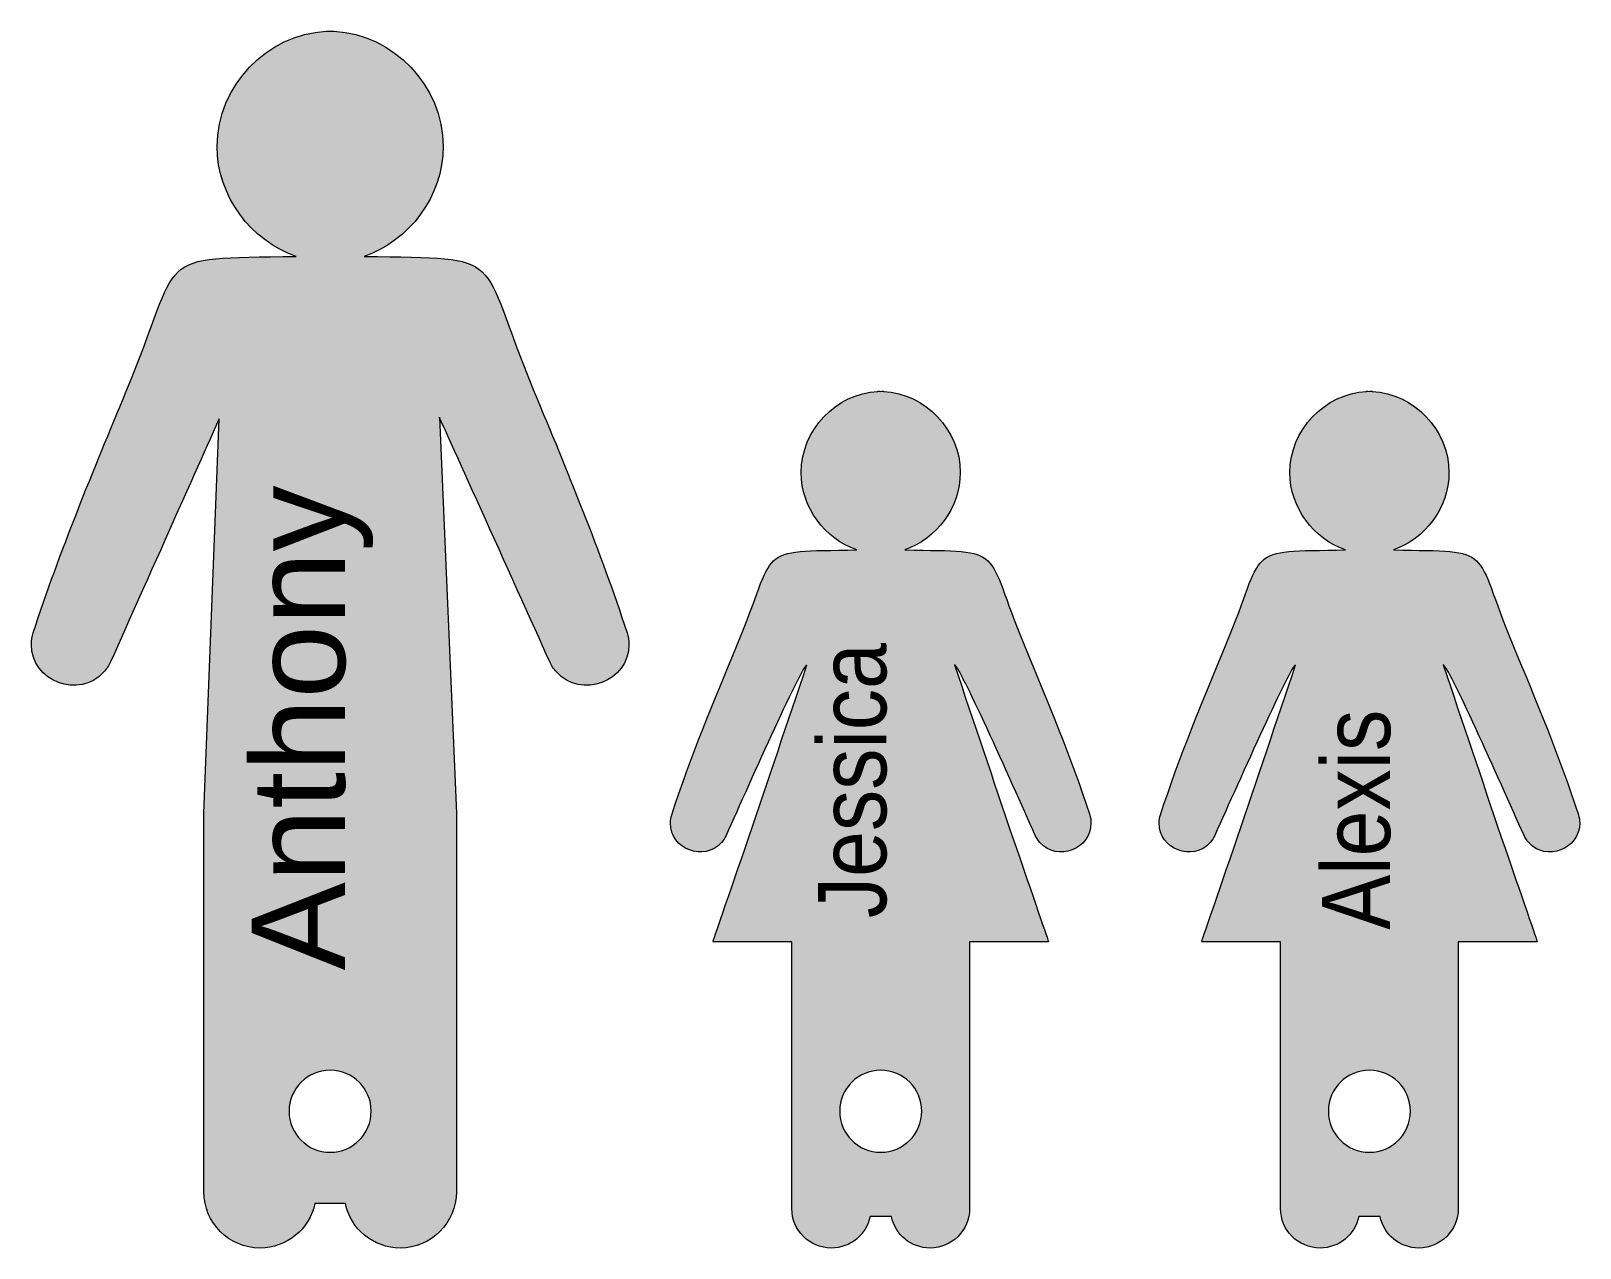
# Model space of a CAD drawing. Header units: millimetres. Extents: x 6 to 535, y -204 to -20.
# Drawn here: x 440.8 to 535.1, y -203.8 to -129.7 of the extents above; entities that cross this region are included whole.
import ezdxf

# ---------------------------------------------------------------- set-up
doc = ezdxf.new("R2010")
doc.units = ezdxf.units.MM
doc.header["$MEASUREMENT"] = 0
doc.layers.add('engraving', color=7, linetype='Continuous')
doc.layers.add('Layer 3', color=7, linetype='Continuous')

msp = doc.modelspace()

# ---------------------------------------------------------------- hatches: boundary and pattern name
at = {"layer": 'Layer 3'}
h = msp.add_hatch(color=1, dxfattribs=at)
h.dxf.hatch_style = 2
edge = h.paths.add_edge_path()
edge.add_spline(control_points=[(477.092, -166.327), (475.461, -161.337), (473.442, -156.466), (471.422, -151.612), (467.847, -143.026), (470.042, -143.547), (461.081, -143.397), (463.823, -142.441), (465.889, -139.748), (465.889, -136.692), (465.889, -133.005), (462.854, -129.859), (459.252, -129.679), (459.252, -129.679), (459.252, -129.666), (459.252, -129.666), (459.24, -129.666), (459.228, -129.664), (459.215, -129.664), (459.144, -129.662), (459.075, -129.67), (459.005, -129.671), (458.934, -129.67), (458.865, -129.662), (458.794, -129.664), (458.782, -129.664), (458.77, -129.666), (458.757, -129.666), (458.757, -129.666), (458.757, -129.679), (458.757, -129.679), (455.156, -129.859), (452.12, -133.005), (452.12, -136.692), (452.12, -139.748), (454.186, -142.441), (456.928, -143.397), (447.967, -143.547), (450.163, -143.026), (446.588, -151.612), (444.567, -156.466), (442.548, -161.337), (440.917, -166.327), (440.845, -166.55), (440.812, -166.785), (440.809, -167.031), (440.781, -169.284), (443.734, -170.404), (445.223, -168.713), (445.391, -168.524), (445.528, -168.321), (445.627, -168.1), (447.816, -163.207), (452.241, -153.294), (452.241, -153.294), (452.241, -153.294), (451.314, -177.311), (451.314, -177.311), (451.314, -177.311), (451.314, -200.388), (451.314, -200.388), (451.314, -202.277), (452.845, -203.807), (454.733, -203.807), (456.38, -203.807), (457.754, -202.642), (458.078, -201.091), (458.078, -201.091), (459.931, -201.091), (459.931, -201.091), (460.255, -202.642), (461.629, -203.807), (463.276, -203.807), (465.165, -203.807), (466.695, -202.277), (466.695, -200.388), (466.695, -200.388), (466.695, -177.311), (466.695, -177.311), (466.695, -177.311), (465.659, -153.194), (465.659, -153.194), (465.659, -153.194), (470.193, -163.207), (472.382, -168.1), (472.481, -168.321), (472.619, -168.524), (472.786, -168.713), (474.276, -170.404), (477.228, -169.284), (477.201, -167.031), (477.198, -166.785), (477.165, -166.55), (477.092, -166.327)], knot_values=[0, 0, 0, 0, 1, 1, 1, 2, 2, 2, 3, 3, 3, 4, 4, 4, 5, 5, 5, 6, 6, 6, 7, 7, 7, 8, 8, 8, 9, 9, 9, 10, 10, 10, 11, 11, 11, 12, 12, 12, 13, 13, 13, 14, 14, 14, 15, 15, 15, 16, 16, 16, 17, 17, 17, 18, 18, 18, 19, 19, 19, 20, 20, 20, 21, 21, 21, 22, 22, 22, 23, 23, 23, 24, 24, 24, 25, 25, 25, 26, 26, 26, 27, 27, 27, 28, 28, 28, 29, 29, 29, 30, 30, 30, 31, 31, 31, 31], degree=3, periodic=1)
edge = h.paths.add_edge_path()
edge.add_spline(control_points=[(459.005, -197.975), (457.624, -197.975), (456.505, -196.855), (456.505, -195.475), (456.505, -194.094), (457.624, -192.975), (459.005, -192.975), (460.385, -192.975), (461.505, -194.094), (461.505, -195.475), (461.505, -196.855), (460.385, -197.975), (459.005, -197.975)], knot_values=[0, 0, 0, 0, 1, 1, 1, 2, 2, 2, 3, 3, 3, 4, 4, 4, 4], degree=3, periodic=1)
h = msp.add_hatch(color=1, dxfattribs=at)
h.dxf.hatch_style = 2
edge = h.paths.add_edge_path()
edge.add_spline(control_points=[(505.278, -177.422), (504.129, -173.909), (502.708, -170.481), (501.286, -167.064), (498.769, -161.019), (500.315, -161.386), (494.007, -161.28), (495.937, -160.607), (497.391, -158.712), (497.391, -156.56), (497.391, -153.964), (495.255, -151.75), (492.719, -151.623), (492.719, -151.623), (492.719, -151.614), (492.719, -151.614), (492.71, -151.614), (492.702, -151.613), (492.693, -151.613), (492.643, -151.612), (492.594, -151.617), (492.545, -151.618), (492.495, -151.617), (492.446, -151.612), (492.396, -151.613), (492.388, -151.613), (492.379, -151.614), (492.371, -151.614), (492.371, -151.614), (492.371, -151.623), (492.371, -151.623), (489.835, -151.75), (487.698, -153.964), (487.698, -156.56), (487.698, -158.712), (489.152, -160.607), (491.083, -161.28), (484.774, -161.386), (486.32, -161.019), (483.804, -167.064), (482.381, -170.481), (480.96, -173.909), (479.812, -177.422), (479.761, -177.579), (479.737, -177.745), (479.735, -177.918), (479.716, -179.504), (481.794, -180.292), (482.843, -179.102), (482.961, -178.969), (483.058, -178.826), (483.127, -178.671), (484.668, -175.226), (487.783, -168.225), (488.051, -168.281), (486.879, -171.761), (485.705, -175.246), (484.513, -178.784), (483.259, -182.403), (482.317, -185.155), (482.317, -185.155), (482.317, -185.155), (487.131, -185.155), (487.131, -185.155), (487.131, -185.155), (487.131, -201.401), (487.131, -201.401), (487.131, -202.73), (488.208, -203.807), (489.538, -203.807), (490.697, -203.807), (491.664, -202.987), (491.892, -201.895), (491.892, -201.895), (493.197, -201.895), (493.197, -201.895), (493.425, -202.987), (494.392, -203.807), (495.552, -203.807), (496.881, -203.807), (497.959, -202.73), (497.959, -201.401), (497.959, -201.401), (497.959, -185.155), (497.959, -185.155), (497.959, -185.155), (502.772, -185.155), (502.772, -185.155), (502.772, -185.155), (501.831, -182.403), (500.576, -178.784), (499.385, -175.246), (498.211, -171.761), (497.039, -168.281), (497.306, -168.225), (500.421, -175.226), (501.962, -178.671), (502.032, -178.826), (502.129, -178.969), (502.246, -179.102), (503.295, -180.292), (505.374, -179.504), (505.354, -177.918), (505.352, -177.745), (505.329, -177.579), (505.278, -177.422)], knot_values=[0, 0, 0, 0, 1, 1, 1, 2, 2, 2, 3, 3, 3, 4, 4, 4, 5, 5, 5, 6, 6, 6, 7, 7, 7, 8, 8, 8, 9, 9, 9, 10, 10, 10, 11, 11, 11, 12, 12, 12, 13, 13, 13, 14, 14, 14, 15, 15, 15, 16, 16, 16, 17, 17, 17, 18, 18, 18, 19, 19, 19, 20, 20, 20, 21, 21, 21, 22, 22, 22, 23, 23, 23, 24, 24, 24, 25, 25, 25, 26, 26, 26, 27, 27, 27, 28, 28, 28, 29, 29, 29, 30, 30, 30, 31, 31, 31, 32, 32, 32, 33, 33, 33, 34, 34, 34, 35, 35, 35, 35], degree=3, periodic=1)
edge = h.paths.add_edge_path()
edge.add_spline(control_points=[(492.545, -197.975), (491.164, -197.975), (490.045, -196.855), (490.045, -195.475), (490.045, -194.094), (491.164, -192.975), (492.545, -192.975), (493.925, -192.975), (495.045, -194.094), (495.045, -195.475), (495.045, -196.855), (493.925, -197.975), (492.545, -197.975)], knot_values=[0, 0, 0, 0, 1, 1, 1, 2, 2, 2, 3, 3, 3, 4, 4, 4, 4], degree=3, periodic=1)
h = msp.add_hatch(color=1, dxfattribs=at)
h.dxf.hatch_style = 2
edge = h.paths.add_edge_path()
edge.add_spline(control_points=[(535.048, -177.422), (533.9, -173.909), (532.479, -170.481), (531.056, -167.064), (528.54, -161.019), (530.085, -161.386), (523.777, -161.28), (525.707, -160.607), (527.162, -158.712), (527.162, -156.56), (527.161, -153.964), (525.025, -151.75), (522.489, -151.623), (522.489, -151.623), (522.489, -151.614), (522.489, -151.614), (522.481, -151.614), (522.472, -151.613), (522.464, -151.613), (522.414, -151.612), (522.365, -151.617), (522.315, -151.618), (522.266, -151.617), (522.217, -151.612), (522.167, -151.613), (522.158, -151.613), (522.15, -151.614), (522.141, -151.614), (522.141, -151.614), (522.141, -151.623), (522.141, -151.623), (519.605, -151.75), (517.469, -153.964), (517.469, -156.56), (517.468, -158.712), (518.923, -160.607), (520.853, -161.28), (514.545, -161.386), (516.091, -161.019), (513.574, -167.064), (512.151, -170.481), (510.73, -173.909), (509.582, -177.422), (509.531, -177.579), (509.508, -177.745), (509.506, -177.918), (509.486, -179.504), (511.565, -180.292), (512.614, -179.102), (512.731, -178.969), (512.828, -178.826), (512.898, -178.671), (514.439, -175.226), (517.554, -168.225), (517.821, -168.281), (516.649, -171.761), (515.475, -175.246), (514.284, -178.784), (513.029, -182.403), (512.088, -185.155), (512.088, -185.155), (512.088, -185.155), (516.901, -185.155), (516.901, -185.155), (516.901, -185.155), (516.901, -201.401), (516.901, -201.401), (516.901, -202.73), (517.979, -203.807), (519.308, -203.807), (520.468, -203.807), (521.435, -202.987), (521.663, -201.895), (521.663, -201.895), (522.967, -201.895), (522.967, -201.895), (523.196, -202.987), (524.163, -203.807), (525.322, -203.807), (526.652, -203.807), (527.729, -202.73), (527.729, -201.401), (527.729, -201.401), (527.729, -185.155), (527.729, -185.155), (527.729, -185.155), (532.543, -185.155), (532.543, -185.155), (532.543, -185.155), (531.601, -182.403), (530.347, -178.784), (529.155, -175.246), (527.981, -171.761), (526.809, -168.281), (527.076, -168.225), (530.192, -175.226), (531.733, -178.671), (531.802, -178.826), (531.899, -178.969), (532.017, -179.102), (533.065, -180.292), (535.144, -179.504), (535.125, -177.918), (535.123, -177.745), (535.099, -177.579), (535.048, -177.422)], knot_values=[0, 0, 0, 0, 1, 1, 1, 2, 2, 2, 3, 3, 3, 4, 4, 4, 5, 5, 5, 6, 6, 6, 7, 7, 7, 8, 8, 8, 9, 9, 9, 10, 10, 10, 11, 11, 11, 12, 12, 12, 13, 13, 13, 14, 14, 14, 15, 15, 15, 16, 16, 16, 17, 17, 17, 18, 18, 18, 19, 19, 19, 20, 20, 20, 21, 21, 21, 22, 22, 22, 23, 23, 23, 24, 24, 24, 25, 25, 25, 26, 26, 26, 27, 27, 27, 28, 28, 28, 29, 29, 29, 30, 30, 30, 31, 31, 31, 32, 32, 32, 33, 33, 33, 34, 34, 34, 35, 35, 35, 35], degree=3, periodic=1)
edge = h.paths.add_edge_path()
edge.add_spline(control_points=[(522.315, -197.975), (520.934, -197.975), (519.815, -196.855), (519.815, -195.475), (519.815, -194.094), (520.934, -192.975), (522.315, -192.975), (523.696, -192.975), (524.815, -194.094), (524.815, -195.475), (524.815, -196.855), (523.696, -197.975), (522.315, -197.975)], knot_values=[0, 0, 0, 0, 1, 1, 1, 2, 2, 2, 3, 3, 3, 4, 4, 4, 4], degree=3, periodic=1)

# ---------------------------------------------------------------- linework, layer by layer
at = {"layer": 'Layer 3', "lineweight": 0}
for points, knots in [([(477.092, -166.327), (475.461, -161.337), (473.442, -156.466), (471.422, -151.612), (467.847, -143.026), (470.042, -143.547), (461.081, -143.397), (463.823, -142.441), (465.889, -139.748), (465.889, -136.692), (465.889, -133.005), (462.854, -129.859), (459.252, -129.679), (459.252, -129.679), (459.252, -129.666), (459.252, -129.666), (459.24, -129.666), (459.228, -129.664), (459.215, -129.664), (459.144, -129.662), (459.075, -129.67), (459.005, -129.671), (458.934, -129.67), (458.865, -129.662), (458.794, -129.664), (458.782, -129.664), (458.77, -129.666), (458.757, -129.666), (458.757, -129.666), (458.757, -129.679), (458.757, -129.679), (455.156, -129.859), (452.12, -133.005), (452.12, -136.692), (452.12, -139.748), (454.186, -142.441), (456.928, -143.397), (447.967, -143.547), (450.163, -143.026), (446.588, -151.612), (444.567, -156.466), (442.548, -161.337), (440.917, -166.327), (440.845, -166.55), (440.812, -166.785), (440.809, -167.031), (440.781, -169.284), (443.734, -170.404), (445.223, -168.713), (445.391, -168.524), (445.528, -168.321), (445.627, -168.1), (447.816, -163.207), (452.241, -153.294), (452.241, -153.294), (452.241, -153.294), (451.314, -177.311), (451.314, -177.311), (451.314, -177.311), (451.314, -200.388), (451.314, -200.388), (451.314, -202.277), (452.845, -203.807), (454.733, -203.807), (456.38, -203.807), (457.754, -202.642), (458.078, -201.091), (458.078, -201.091), (459.931, -201.091), (459.931, -201.091), (460.255, -202.642), (461.629, -203.807), (463.276, -203.807), (465.165, -203.807), (466.695, -202.277), (466.695, -200.388), (466.695, -200.388), (466.695, -177.311), (466.695, -177.311), (466.695, -177.311), (465.659, -153.194), (465.659, -153.194), (465.659, -153.194), (470.193, -163.207), (472.382, -168.1), (472.481, -168.321), (472.619, -168.524), (472.786, -168.713), (474.276, -170.404), (477.228, -169.284), (477.201, -167.031), (477.198, -166.785), (477.165, -166.55), (477.092, -166.327)], [0, 0, 0, 0, 1, 1, 1, 2, 2, 2, 3, 3, 3, 4, 4, 4, 5, 5, 5, 6, 6, 6, 7, 7, 7, 8, 8, 8, 9, 9, 9, 10, 10, 10, 11, 11, 11, 12, 12, 12, 13, 13, 13, 14, 14, 14, 15, 15, 15, 16, 16, 16, 17, 17, 17, 18, 18, 18, 19, 19, 19, 20, 20, 20, 21, 21, 21, 22, 22, 22, 23, 23, 23, 24, 24, 24, 25, 25, 25, 26, 26, 26, 27, 27, 27, 28, 28, 28, 29, 29, 29, 30, 30, 30, 31, 31, 31, 31]), ([(505.278, -177.422), (504.129, -173.909), (502.708, -170.481), (501.286, -167.064), (498.769, -161.019), (500.315, -161.386), (494.007, -161.28), (495.937, -160.607), (497.391, -158.712), (497.391, -156.56), (497.391, -153.964), (495.255, -151.75), (492.719, -151.623), (492.719, -151.623), (492.719, -151.614), (492.719, -151.614), (492.71, -151.614), (492.702, -151.613), (492.693, -151.613), (492.643, -151.612), (492.594, -151.617), (492.545, -151.618), (492.495, -151.617), (492.446, -151.612), (492.396, -151.613), (492.388, -151.613), (492.379, -151.614), (492.371, -151.614), (492.371, -151.614), (492.371, -151.623), (492.371, -151.623), (489.835, -151.75), (487.698, -153.964), (487.698, -156.56), (487.698, -158.712), (489.152, -160.607), (491.083, -161.28), (484.774, -161.386), (486.32, -161.019), (483.804, -167.064), (482.381, -170.481), (480.96, -173.909), (479.812, -177.422), (479.761, -177.579), (479.737, -177.745), (479.735, -177.918), (479.716, -179.504), (481.794, -180.292), (482.843, -179.102), (482.961, -178.969), (483.058, -178.826), (483.127, -178.671), (484.668, -175.226), (487.783, -168.225), (488.051, -168.281), (486.879, -171.761), (485.705, -175.246), (484.513, -178.784), (483.259, -182.403), (482.317, -185.155), (482.317, -185.155), (482.317, -185.155), (487.131, -185.155), (487.131, -185.155), (487.131, -185.155), (487.131, -201.401), (487.131, -201.401), (487.131, -202.73), (488.208, -203.807), (489.538, -203.807), (490.697, -203.807), (491.664, -202.987), (491.892, -201.895), (491.892, -201.895), (493.197, -201.895), (493.197, -201.895), (493.425, -202.987), (494.392, -203.807), (495.552, -203.807), (496.881, -203.807), (497.959, -202.73), (497.959, -201.401), (497.959, -201.401), (497.959, -185.155), (497.959, -185.155), (497.959, -185.155), (502.772, -185.155), (502.772, -185.155), (502.772, -185.155), (501.831, -182.403), (500.576, -178.784), (499.385, -175.246), (498.211, -171.761), (497.039, -168.281), (497.306, -168.225), (500.421, -175.226), (501.962, -178.671), (502.032, -178.826), (502.129, -178.969), (502.246, -179.102), (503.295, -180.292), (505.374, -179.504), (505.354, -177.918), (505.352, -177.745), (505.329, -177.579), (505.278, -177.422)], [0, 0, 0, 0, 1, 1, 1, 2, 2, 2, 3, 3, 3, 4, 4, 4, 5, 5, 5, 6, 6, 6, 7, 7, 7, 8, 8, 8, 9, 9, 9, 10, 10, 10, 11, 11, 11, 12, 12, 12, 13, 13, 13, 14, 14, 14, 15, 15, 15, 16, 16, 16, 17, 17, 17, 18, 18, 18, 19, 19, 19, 20, 20, 20, 21, 21, 21, 22, 22, 22, 23, 23, 23, 24, 24, 24, 25, 25, 25, 26, 26, 26, 27, 27, 27, 28, 28, 28, 29, 29, 29, 30, 30, 30, 31, 31, 31, 32, 32, 32, 33, 33, 33, 34, 34, 34, 35, 35, 35, 35]), ([(535.048, -177.422), (533.9, -173.909), (532.479, -170.481), (531.056, -167.064), (528.54, -161.019), (530.085, -161.386), (523.777, -161.28), (525.707, -160.607), (527.162, -158.712), (527.162, -156.56), (527.161, -153.964), (525.025, -151.75), (522.489, -151.623), (522.489, -151.623), (522.489, -151.614), (522.489, -151.614), (522.481, -151.614), (522.472, -151.613), (522.464, -151.613), (522.414, -151.612), (522.365, -151.617), (522.315, -151.618), (522.266, -151.617), (522.217, -151.612), (522.167, -151.613), (522.158, -151.613), (522.15, -151.614), (522.141, -151.614), (522.141, -151.614), (522.141, -151.623), (522.141, -151.623), (519.605, -151.75), (517.469, -153.964), (517.469, -156.56), (517.468, -158.712), (518.923, -160.607), (520.853, -161.28), (514.545, -161.386), (516.091, -161.019), (513.574, -167.064), (512.151, -170.481), (510.73, -173.909), (509.582, -177.422), (509.531, -177.579), (509.508, -177.745), (509.506, -177.918), (509.486, -179.504), (511.565, -180.292), (512.614, -179.102), (512.731, -178.969), (512.828, -178.826), (512.898, -178.671), (514.439, -175.226), (517.554, -168.225), (517.821, -168.281), (516.649, -171.761), (515.475, -175.246), (514.284, -178.784), (513.029, -182.403), (512.088, -185.155), (512.088, -185.155), (512.088, -185.155), (516.901, -185.155), (516.901, -185.155), (516.901, -185.155), (516.901, -201.401), (516.901, -201.401), (516.901, -202.73), (517.979, -203.807), (519.308, -203.807), (520.468, -203.807), (521.435, -202.987), (521.663, -201.895), (521.663, -201.895), (522.967, -201.895), (522.967, -201.895), (523.196, -202.987), (524.163, -203.807), (525.322, -203.807), (526.652, -203.807), (527.729, -202.73), (527.729, -201.401), (527.729, -201.401), (527.729, -185.155), (527.729, -185.155), (527.729, -185.155), (532.543, -185.155), (532.543, -185.155), (532.543, -185.155), (531.601, -182.403), (530.347, -178.784), (529.155, -175.246), (527.981, -171.761), (526.809, -168.281), (527.076, -168.225), (530.192, -175.226), (531.733, -178.671), (531.802, -178.826), (531.899, -178.969), (532.017, -179.102), (533.065, -180.292), (535.144, -179.504), (535.125, -177.918), (535.123, -177.745), (535.099, -177.579), (535.048, -177.422)], [0, 0, 0, 0, 1, 1, 1, 2, 2, 2, 3, 3, 3, 4, 4, 4, 5, 5, 5, 6, 6, 6, 7, 7, 7, 8, 8, 8, 9, 9, 9, 10, 10, 10, 11, 11, 11, 12, 12, 12, 13, 13, 13, 14, 14, 14, 15, 15, 15, 16, 16, 16, 17, 17, 17, 18, 18, 18, 19, 19, 19, 20, 20, 20, 21, 21, 21, 22, 22, 22, 23, 23, 23, 24, 24, 24, 25, 25, 25, 26, 26, 26, 27, 27, 27, 28, 28, 28, 29, 29, 29, 30, 30, 30, 31, 31, 31, 32, 32, 32, 33, 33, 33, 34, 34, 34, 35, 35, 35, 35]), ([(459.005, -197.975), (457.624, -197.975), (456.505, -196.855), (456.505, -195.475), (456.505, -194.094), (457.624, -192.975), (459.005, -192.975), (460.385, -192.975), (461.505, -194.094), (461.505, -195.475), (461.505, -196.855), (460.385, -197.975), (459.005, -197.975)], [0, 0, 0, 0, 1, 1, 1, 2, 2, 2, 3, 3, 3, 4, 4, 4, 4]), ([(492.545, -197.975), (491.164, -197.975), (490.045, -196.855), (490.045, -195.475), (490.045, -194.094), (491.164, -192.975), (492.545, -192.975), (493.925, -192.975), (495.045, -194.094), (495.045, -195.475), (495.045, -196.855), (493.925, -197.975), (492.545, -197.975)], [0, 0, 0, 0, 1, 1, 1, 2, 2, 2, 3, 3, 3, 4, 4, 4, 4]), ([(522.315, -197.975), (520.934, -197.975), (519.815, -196.855), (519.815, -195.475), (519.815, -194.094), (520.934, -192.975), (522.315, -192.975), (523.696, -192.975), (524.815, -194.094), (524.815, -195.475), (524.815, -196.855), (523.696, -197.975), (522.315, -197.975)], [0, 0, 0, 0, 1, 1, 1, 2, 2, 2, 3, 3, 3, 4, 4, 4, 4])]:
    msp.add_open_spline(points, degree=3, knots=knots, dxfattribs=at)

# ---------------------------------------------------------------- texts
at = {"layer": 'engraving', "color": 1, "attachment_point": 7, "rotation": 90}
for s, insert, char_height in [('\\fCointa|b0|i0|c0|p34;\\W1.06005;Anthony', (461.622, -186.888), 5.67864), ('\\fCointa|b0|i0|c0|p34;\\W0.903809;Jessica', (492.946, -183.713), 4.1582), ('\\fCointa|b0|i0|c0|p34;\\W0.903809;Alexis', (523.637, -184.418), 4.1582)]:
    msp.add_mtext(s, dxfattribs=dict(at, insert=insert, char_height=char_height))

doc.saveas('drawing.dxf')
